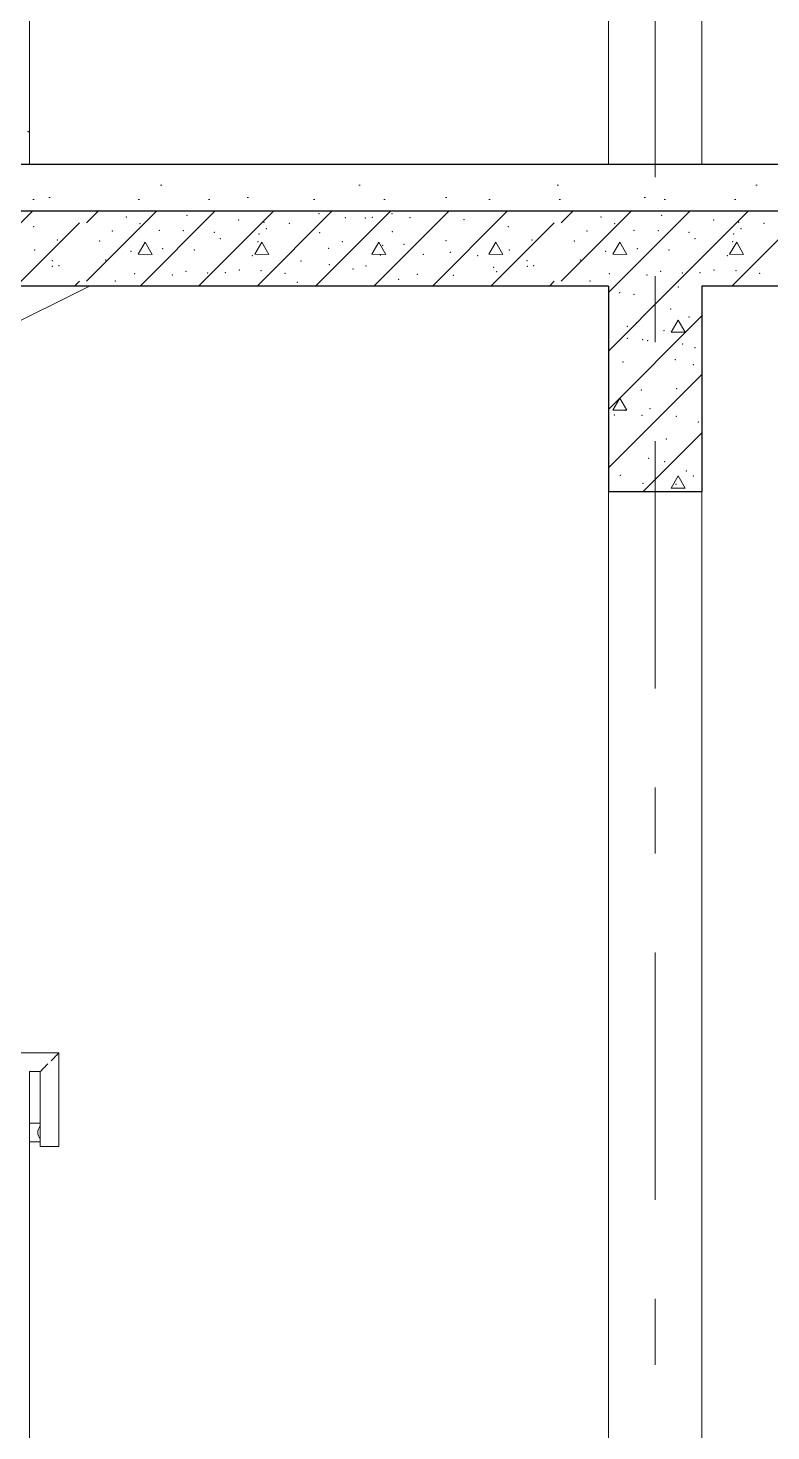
# Model space of a CAD drawing. Header units: millimetres. Extents: x 18162 to 7085488, y 72188 to 247925.
# Drawn here: x 3669488 to 3671077, y 125410 to 128410 of the extents above; entities that cross this region are included whole.
import ezdxf
from ezdxf.enums import TextEntityAlignment as Align

# ---------------------------------------------------------------- set-up
doc = ezdxf.new("R2010")
doc.units = ezdxf.units.MM
doc.header["$MEASUREMENT"] = 0
doc.linetypes.add('Dot & Dashed', pattern=[670.277762, 317.5, -176.388889, 0, -176.388874])
doc.linetypes.add('Double Dashed', pattern=[1093.611073, 529.166651, -211.666656, 141.111112, -211.666656])
for name, color, linetype in [('Archicad Doors', 7, 'Continuous'), ('Interior - Stair & Railing', 7, 'Continuous'), ('Structural - Bearing', 7, 'Continuous'), ('Structural - Grid', 7, 'Continuous'), ('Structural - Stair & Railing', 7, 'Continuous')]:
    doc.layers.add(name, color=color, linetype=linetype)
doc.styles.add('GENERATED_STYLE_3', font='', dxfattribs={"width": 0.8})
doc.styles.get('GENERATED_STYLE_3').set_extended_font_data('ISOCPEUR MON')

# ---------------------------------------------------------------- blocks, each defined once
blk = doc.blocks.new('*X895', base_point=(3761974.7, 95118))
at = {"layer": 'Structural - Bearing', "color": 7, "linetype": 'Continuous', "lineweight": 9}
for p, q in [((3670729.1, 127719.1), (3670868, 127858)), ((3670729.1, 127844.1), (3670743, 127858)), ((3670729.1, 127594.1), (3670929.1, 127794.1)), ((3670878.5, 127785.2), (3670863.6, 127759.2)), ((3670893.6, 127759.2), (3670878.5, 127785.2)), ((3670863.6, 127759.2), (3670893.6, 127759.2)), ((3670729.1, 127469.1), (3670929.1, 127669.1)), ((3670738.4, 127592.5), (3670753.5, 127618.5)), ((3670768.4, 127592.5), (3670738.4, 127592.5)), ((3670753.5, 127618.5), (3670768.4, 127592.5)), ((3670803, 127418), (3670929.1, 127544.1)), ((3670878.5, 127451.9), (3670863.6, 127425.8)), ((3670893.6, 127425.9), (3670878.5, 127451.9)), ((3670863.6, 127425.8), (3670893.6, 127425.9)), ((3670928, 127418), (3670929.1, 127419.1))]:
    blk.add_line(p, q, dxfattribs=at)
for p in [(3670753, 127844.2), (3670783.6, 127840.5), (3670878.9, 127856), (3670862.4, 127808.9), (3670769.5, 127772.2), (3670789.8, 127779.8), (3670901.2, 127791.9), (3670769.5, 127746.6), (3670802.4, 127743.7), (3670813.2, 127741.4), (3670848.4, 127762.3), (3670888.1, 127733.8), (3670914.2, 127726.3), (3670760.7, 127695.8), (3670872, 127700.5), (3670910.7, 127689.8), (3670799.5, 127636.1), (3670875.1, 127638.7), (3670764.7, 127592.3), (3670817.9, 127596), (3670741.6, 127582), (3670800.9, 127581.5), (3670874.2, 127579.5), (3670921.4, 127567.6), (3670852.8, 127531), (3670815, 127489.3), (3670849.8, 127482.2), (3670754.5, 127453.2), (3670895.7, 127462.3), (3670910.5, 127451.8), (3670802.9, 127436.2), (3670873.7, 127433.7)]:
    blk.add_point(p, dxfattribs=at)
blk = doc.blocks.new('*X910', base_point=(3761974.7, 95118))
at = {"layer": 'Structural - Bearing', "color": 7, "linetype": 'Continuous', "lineweight": 9}
for p, q in [((3669429.1, 127949.3), (3669497.7, 128018)), ((3669613.4, 127993.5), (3669637.9, 128018)), ((3669613.4, 127868.5), (3669762.9, 128018)), ((3669727.9, 127858), (3669887.9, 128018)), ((3669852.9, 127858), (3670012.9, 128018)), ((3669977.9, 127858), (3670137.9, 128018)), ((3670102.9, 127858), (3670262.9, 128018)), ((3670227.9, 127858), (3670387.9, 128018)), ((3670352.9, 127858), (3670512.9, 128018)), ((3670628.5, 127993.5), (3670653, 128018)), ((3670628.5, 127868.5), (3670778, 128018)), ((3670743, 127858), (3670903, 128018)), ((3670868, 127858), (3671028, 128018)), ((3670993, 127858), (3671153, 128018)), ((3669462.7, 127858), (3669598.3, 127993.5)), ((3670477.9, 127858), (3670613.4, 127993.5)), ((3669723.3, 127925.9), (3669738.4, 127951.9)), ((3669738.4, 127951.9), (3669753.3, 127925.8)), ((3669973.3, 127925.9), (3669988.4, 127951.9)), ((3669988.4, 127951.9), (3670003.3, 127925.8)), ((3670223.3, 127925.9), (3670238.4, 127951.9)), ((3670238.4, 127951.9), (3670253.3, 127925.8)), ((3670473.3, 127925.9), (3670488.4, 127951.9)), ((3670488.4, 127951.9), (3670503.3, 127925.8)), ((3670738.4, 127925.9), (3670753.5, 127951.9)), ((3670753.5, 127951.9), (3670768.4, 127925.8)), ((3670988.4, 127925.9), (3671003.5, 127951.9)), ((3671003.5, 127951.9), (3671018.4, 127925.8)), ((3669753.3, 127925.8), (3669723.3, 127925.9)), ((3670003.3, 127925.8), (3669973.3, 127925.9)), ((3670253.3, 127925.8), (3670223.3, 127925.9)), ((3670503.3, 127925.8), (3670473.3, 127925.9)), ((3670768.4, 127925.8), (3670738.4, 127925.9)), ((3671018.4, 127925.8), (3670988.4, 127925.9)), ((3669587.7, 127858), (3669598.3, 127868.5)), ((3670602.9, 127858), (3670613.4, 127868.5))]:
    blk.add_line(p, q, dxfattribs=at)
for p in [(3670110.1, 128012.5), (3670266.4, 128012.6), (3669500, 127984.8), (3669698.1, 128005.7), (3669727.3, 127991.2), (3669828.2, 128009.6), (3669938.9, 127999.3), (3669992.8, 127994.1), (3669997.9, 127980.5), (3670046.9, 127992.5), (3670166.8, 128004.4), (3670209.2, 128003.3), (3670224.6, 128004.9), (3670304.6, 128004.4), (3670420.1, 128000.2), (3670515.2, 127984.8), (3670713.2, 128005.7), (3670742.4, 127991.2), (3670843.3, 128009.6), (3670954, 127999.3), (3671008, 127994.1), (3671013, 127980.5), (3671062.1, 127992.5), (3669550.9, 127956.8), (3669641.4, 127954.2), (3669668.5, 127975.7), (3669768.8, 127977.1), (3669820.5, 127976.7), (3669886.2, 127972.8), (3669899.1, 127959.4), (3669980.1, 127952.9), (3669982, 127969.3), (3670111.8, 127972.4), (3670160.4, 127952.9), (3670201.6, 127956.8), (3670267.1, 127974.1), (3670381.7, 127954.8), (3670566.1, 127956.8), (3670656.6, 127954.2), (3670683.6, 127975.7), (3670783.9, 127977.1), (3670835.6, 127976.7), (3670901.3, 127972.8), (3670914.2, 127959.4), (3670995.2, 127952.9), (3670997.2, 127969.3), (3669502, 127934.9), (3669708.4, 127932.3), (3669776, 127938.1), (3669843.6, 127934.9), (3669968.1, 127923), (3670059.3, 127939.4), (3670130.8, 127938.7), (3670241.5, 127924.6), (3670246.7, 127945.2), (3670291.8, 127947.1), (3670333.5, 127925.9), (3670391.4, 127930.2), (3670449.7, 127922.8), (3670517.1, 127934.9), (3670723.5, 127932.3), (3670791.1, 127938.1), (3670858.7, 127934.9), (3670983.2, 127923), (3671074.4, 127939.4), (3669540.2, 127912.2), (3669540.4, 127900.4), (3669554.1, 127901.4), (3669654.4, 127913.7), (3669940.2, 127892.4), (3669986.6, 127891.1), (3670071.5, 127911.7), (3670132.5, 127903.6), (3670183.2, 127894.7), (3670210.8, 127900.8), (3670483.6, 127898.2), (3670555.3, 127912.2), (3670555.5, 127900.4), (3670569.2, 127901.4), (3670669.5, 127913.7), (3670955.3, 127892.4), (3671001.7, 127891.1), (3669674.5, 127868.9), (3669715.9, 127884.4), (3669796.8, 127881.7), (3669825.6, 127889.8), (3669863, 127867.4), (3669872.3, 127885.9), (3669910.2, 127886.9), (3670037.6, 127885.6), (3670064.2, 127866.1), (3670281, 127872.7), (3670320.5, 127882.8), (3670397.7, 127881.3), (3670490.4, 127889), (3670689.6, 127868.9), (3670731.1, 127884.4), (3670812, 127881.7), (3670840.7, 127889.8), (3670878.2, 127867.4), (3670887.4, 127885.9), (3670925.3, 127886.9), (3671052.8, 127885.6)]:
    blk.add_point(p, dxfattribs=at)
blk = doc.blocks.new('Standard grid marker[359]_3', base_point=(3670829.1, 147118))
at = {"layer": 'Structural - Grid', "color": 13, "linetype": 'Double Dashed', "lineweight": 13}
blk.add_line((3670829.1, 146118), (3670829.1, 88118), dxfattribs=at)
at = {"layer": 'Structural - Grid', "color": 13, "lineweight": 13, "style": 'GENERATED_STYLE_3'}
blk.add_attdef('AC_MarkerText_1', text='', height=250, rotation=360, dxfattribs=at).set_placement((3670829.1, 86943), align=Align.TOP_CENTER)

msp = doc.modelspace()

# ---------------------------------------------------------------- hatches: boundary and pattern name
at = {"layer": 'Structural - Bearing', "linetype": 'Continuous', "lineweight": 9}
h = msp.add_hatch(dxfattribs=at)
h.set_pattern_fill('Lightweight_Concrete_0003', style=0, pattern_type=2)
h.set_pattern_definition([(0, (3761974.7, 95118), (0, 779.423), [48.75, -401.25]), (0, (3762199.7, 95507.7), (0, 779.423), [48.75, -401.25]), (60, (3761974.7, 95118), (-675, 389.7114), [48.75, -401.25]), (60, (3762424.7, 95118), (-675, 389.7114), [48.75, -401.25]), (120, (3762023.5, 95118), (675, 389.7114), [48.75, -401.25]), (120, (3762473.5, 95118), (675, 389.7114), [48.75, -401.25]), (0, (3761974.73, 95193), (0, 150), [0, -150, 0, -225]), (45, (3762049.73, 95193), (-106.06602, 106.06602), [0, -112.5, 0, -187.5])])
h.paths.add_polyline_path([(3669429.1, 128018), (3676379.1, 128018), (3676379.1, 128118), (3669429.1, 128118)])

# ---------------------------------------------------------------- linework, layer by layer
at = {"color": 8, "linetype": 'Dot & Dashed', "lineweight": 13}
msp.add_line((3658879.3, 128118), (3689916.5, 128118), dxfattribs=at)
at = {"layer": 'Archicad Doors', "color": 7, "linetype": 'Continuous', "lineweight": 9}
for p, q in [((3670729.1, 128118), (3670729.1, 130418)), ((3670929.1, 130418), (3670929.1, 128118)), ((3670729.1, 125118), (3670729.1, 127418)), ((3670929.1, 127418), (3670929.1, 125118))]:
    msp.add_line(p, q, dxfattribs=at)
at = {"layer": 'Interior - Stair & Railing', "color": 7, "linetype": 'Continuous', "lineweight": 9}
for p, q in [((3669491.1, 128187), (3669491.1, 129178.1)), ((3669486.8, 128189.1), (3669488.2, 128188.4)), ((3669488.2, 128188.4), (3669489.4, 128187.8)), ((3669489.4, 128187.8), (3669490.3, 128187.4)), ((3669490.3, 128187.4), (3669490.9, 128187.1)), ((3669490.9, 128187.1), (3669491.1, 128187)), ((3669491.1, 128118), (3669491.1, 128187)), ((3669440.3, 126218.1), (3669554.1, 126218)), ((3669546.9, 126210.9), (3669544.1, 126208)), ((3669549.4, 126213.3), (3669546.9, 126210.9)), ((3669551.4, 126215.3), (3669549.4, 126213.3)), ((3669552.8, 126216.8), (3669551.4, 126215.3)), ((3669553.8, 126217.7), (3669552.8, 126216.8)), ((3669554.1, 126218), (3669553.8, 126217.7)), ((3669554.1, 126218), (3669554.1, 126018)), ((3669516.7, 126180.7), (3669515.3, 126179.3)), ((3669518.7, 126182.7), (3669516.7, 126180.7)), ((3669521.2, 126185.2), (3669518.7, 126182.7)), ((3669524.1, 126188), (3669521.2, 126185.2)), ((3669527.2, 126191.2), (3669524.1, 126188)), ((3669530.6, 126194.6), (3669527.2, 126191.2)), ((3669540.9, 126204.9), (3669537.5, 126201.5)), ((3669544.1, 126208), (3669540.9, 126204.9)), ((3669491.1, 126178.1), (3669514.1, 126178.1)), ((3669491.1, 125187), (3669491.1, 126178.1)), ((3669514.4, 126178.4), (3669514.1, 126178.1)), ((3669514.1, 126178.1), (3669514.1, 126061.2)), ((3669515.3, 126179.3), (3669514.4, 126178.4)), ((3669491.1, 126067.9), (3669514.1, 126068)), ((3669513.7, 126060.9), (3669511.7, 126058)), ((3669514.1, 126061.2), (3669513.7, 126060.9)), ((3669514.1, 126061.2), (3669514.1, 126034.8)), ((3669509.4, 126051.5), (3669509.1, 126048)), ((3669509.1, 126048), (3669509.4, 126044.5)), ((3669510.3, 126054.8), (3669509.4, 126051.5)), ((3669509.4, 126044.5), (3669510.3, 126041.2)), ((3669511.7, 126058), (3669510.3, 126054.8)), ((3669510.3, 126041.2), (3669511.7, 126038)), ((3669511.7, 126038), (3669513.7, 126035.2)), ((3669513.7, 126035.2), (3669514.1, 126034.8)), ((3669514.1, 126034.8), (3669514.1, 126018)), ((3669491.1, 126027.9), (3669514.1, 126028)), ((3669514.4, 126018), (3669514.1, 126018)), ((3669515.3, 126018), (3669514.4, 126018)), ((3669516.7, 126018), (3669515.3, 126018)), ((3669518.7, 126018), (3669516.7, 126018)), ((3669521.2, 126018), (3669518.7, 126018)), ((3669524.1, 126018), (3669521.2, 126018)), ((3669527.2, 126018), (3669524.1, 126018)), ((3669530.6, 126018), (3669527.2, 126018)), ((3669534.1, 126018), (3669530.6, 126018)), ((3669537.5, 126018), (3669534.1, 126018)), ((3669540.9, 126018), (3669537.5, 126018)), ((3669544.1, 126018), (3669540.9, 126018)), ((3669546.9, 126018), (3669544.1, 126018)), ((3669549.4, 126018), (3669546.9, 126018)), ((3669551.4, 126018), (3669549.4, 126018)), ((3669552.8, 126018), (3669551.4, 126018)), ((3669553.8, 126018), (3669552.8, 126018)), ((3669554.1, 126018), (3669553.8, 126018))]:
    msp.add_line(p, q, dxfattribs=at)
at = {"layer": 'Structural - Bearing', "color": 7, "linetype": 'Continuous', "lineweight": 25}
for p, q in [((3676379.1, 128018), (3669429.1, 128018)), ((3670729.1, 127858), (3669429.1, 127858)), ((3670729.1, 127858), (3670729.1, 127418)), ((3670929.1, 127858), (3670929.1, 127418)), ((3671829.1, 127858), (3670929.1, 127858)), ((3670929.1, 127418), (3670729.1, 127418))]:
    msp.add_line(p, q, dxfattribs=at)
at = {"layer": 'Structural - Bearing', "color": 7, "linetype": 'Continuous', "lineweight": 25, "flags": 128}
msp.add_lwpolyline([(3676379.1, 128118), (3671869.1, 128118), (3671829.1, 128118), (3669429.1, 128118)], dxfattribs=at)
at = {"layer": 'Structural - Stair & Railing', "color": 7, "linetype": 'Continuous', "lineweight": 9}
msp.add_line((3669619.6, 127858), (3669429.1, 127762.8), dxfattribs=at)

# ---------------------------------------------------------------- block references
at = {"layer": 'Structural - Bearing', "lineweight": 0}
for name in ['*X910', '*X895']:
    msp.add_blockref(name, (3761974.7, 95118), dxfattribs=at)
at = {"layer": 'Structural - Grid', "color": 13, "linetype": 'Continuous', "lineweight": 13}
msp.add_blockref('Standard grid marker[359]_3', (3670829.1, 147118), dxfattribs=at)

doc.saveas('drawing.dxf')
